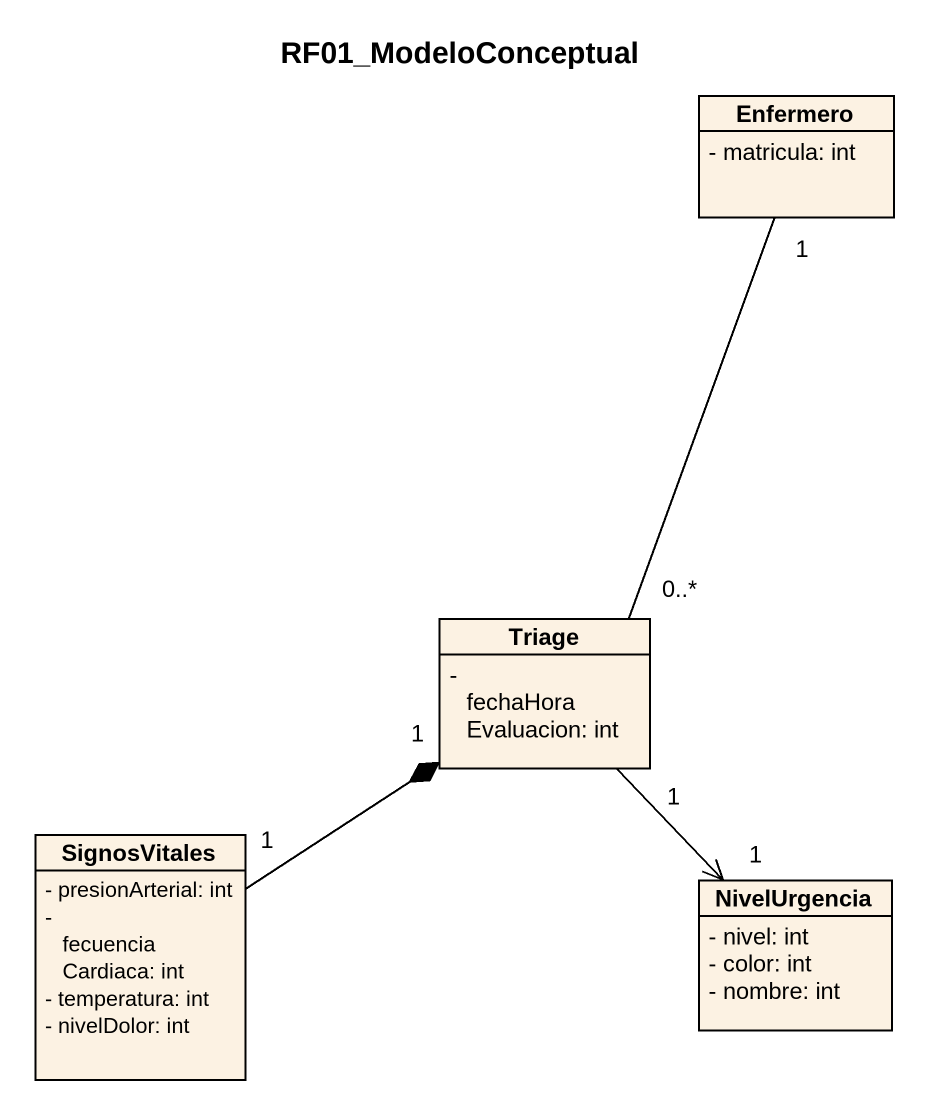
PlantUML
@startuml
title RF01_ModeloConceptual
hide circle
hide empty members
skinparam classAttributeIconSize 0
class Enfermero {
  - matricula: int
}
class Triage {
  - fechaHoraEvaluacion: int
}
class SignosVitales {
  - presionArterial: int
  - fecuenciaCardiaca: int
  - temperatura: int
  - nivelDolor: int
}
class NivelUrgencia {
  - nivel: int
  - color: int
  - nombre: int
}
Enfermero "1" -- "0..*" Triage
Triage "1" --> "1" NivelUrgencia
SignosVitales "1" -up-* "1" Triage
@enduml
